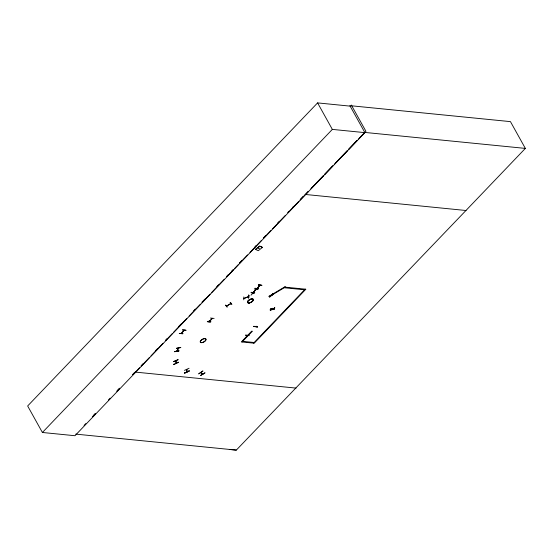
<?xml version="1.0" encoding="UTF-8"?>
<svg xmlns="http://www.w3.org/2000/svg" width="553" height="553" viewBox="0 0 553 553"><rect width="100%" height="100%" fill="white"/><g stroke="black" fill="none" stroke-linecap="round" stroke-linejoin="round"><path stroke-width="0.83" d="M201.022 372.522L200.794 372.618M243.776 299.823L243.825 296.94M248.47 298.005L248.815 295.205L248.726 297.901L248.345 297.784M248.795 295.205L248.719 297.894M252.915 293.498L252.756 293.664M271.288 295.364L270.908 295.33M176.006 360.805L176.048 363.369L176.02 360.777M186.651 369.528L186.873 371.982M271.06 295.558L271.329 295.627M178.889 351.031L174.665 351.57L178.868 350.637M248.981 335.429L245.539 335.077M176.78 351.203L178.55 348.079M226.488 306.127L230.947 303.576M230.49 303.735L230.269 303.341L230.497 303.867M176.925 351.217L178.557 348.335M181.177 333.404L184.37 330.245M209.089 321.673L212.179 318.445M253.011 292.537L256.074 289.378M253.08 292.62L256.205 289.399M256.993 288.521L260.076 285.362L259.765 284.892M182.877 333.646L179.303 333.438L182.815 333.411M182.76 333.798L179.31 333.424M207.292 321.328C206.781 322.143 211.17 322.482 210.755 321.632M207.375 321.5L210.88 321.853M254.615 292.572C255.092 293.263 250.696 293.387 251.186 292.205M255.078 288.154C254.567 288.963 258.942 289.33 258.521 288.479M255.168 288.327L258.597 288.687M254.677 292.814L251.131 292.606M253.813 326.429L257.463 326.913L254.062 326.381M178.951 350.872L174.603 351.77L174.589 351.383M176.559 348.252L180.859 347.519L176.49 348.369M200.815 372.667L202.951 374.049M243.894 298.454L248.525 296.615L243.984 298.523M209.186 320.961L209.525 321.397L209.4 321.051M212.255 318.521L209.214 321.687M255.811 326.491L256.226 326.215L255.88 326.574M178.536 348.362L178.128 347.989M225.659 305.007L227.221 307.122L225.562 305.339M350.146 106.135L317.588 102.893L27.65 405.978L42.401 432.481L74.959 435.723L364.897 132.637L349.869 105.637L510.447 121.625L525.35 148.404L465.951 210.499L305.042 194.428M42.401 432.481L332.339 129.395L364.897 132.637M84.056 425.43L85.839 423.57M92.365 416.741L95.33 413.644M108.395 399.992L110.171 398.132M116.704 391.303L119.669 388.199L117.257 390.681M141.063 365.837L143.448 363.342M155.379 350.879L157.764 348.383M165.513 340.282L167.303 338.408M178.633 326.567L181.018 324.072M193.536 310.986L195.327 309.113M201.886 302.256L204.866 299.138M216.79 286.675L218.58 284.802M226.93 276.078L228.119 274.834M231.7 271.094L232.889 269.843M239.449 262.986L241.834 260.498M254.954 246.783L256.15 245.539M263.304 238.06L265.689 235.564M277.613 223.094L279.403 221.228M287.747 212.504L288.942 211.253M292.516 207.513L293.712 206.269M300.272 199.412L303.251 196.294M93.464 415.497L95.247 413.63M305.415 194.462L308.394 191.359L300.051 200.068M310.772 188.877L323.263 175.854L311.353 188.255M334.565 164.061L347.657 150.416M348.846 149.179L357.176 140.49M358.365 139.252L365.955 131.338L351.328 105.056M135.478 372.107L139.653 367.745M141.444 365.872L149.192 357.77M150.983 355.904L162.907 343.434M165.893 340.316L172.446 333.459M173.642 332.215L186.762 318.5M189.147 316.005L200.476 304.164M202.26 302.297L210.016 294.189M211.806 292.323L224.324 279.23M226.709 276.742L233.269 269.885M234.458 268.634L238.039 264.894M239.235 263.65L247.578 254.926M249.963 252.431L261.293 240.59M263.677 238.094L270.832 230.615M272.622 228.742L285.148 215.656M288.127 212.539L298.862 201.32M335.692 162.817L347.561 150.409M348.749 149.165L357.058 140.483M359.436 138.001L364.773 132.416L525.35 148.404M181.356 333.397L184.329 330.265M214.122 318.424L210.423 318.051M209.117 320.989L209.124 321.639L208.923 321.217L209.373 321.348M242.048 341.982L252.348 331.219L251.677 331.15L241.378 341.92L254.221 343.199L305.857 289.219L285.203 287.159L284.601 287.788L304.585 289.779M253.551 343.13L305.187 289.15M229.295 449.458L236.318 450.107L465.992 210.451M254.297 288.977L257.857 289.502M256.903 288.472L259.979 285.279M251.007 295.178L254.186 291.749M258.327 285.106L261.928 285.293L258.493 284.919M269.677 297.037C276.051 290.256 272.594 295.219 269.553 296.816M272.975 293.823L269.712 297.016M270.652 309.092L274.253 309.279L270.528 308.871M253.938 326.567L253.986 326.166M272.083 309.639L272.429 309.279M257.415 326.533L257.359 326.934M271.108 295.516L271.246 295.323M272.207 309.334L272.111 309.632M255.493 249.375L259.696 246.085L262.475 247.405L258.272 250.696L255.527 249.424L259.73 246.14L262.475 247.405M202.923 371.098L198.665 373.904L202.833 370.925M200.753 375.508L205.059 372.784L200.642 375.335M285.203 287.159L270.528 295.91L270.251 295.537L284.919 286.786L285.203 287.159L285.016 286.827M230.456 302.422L231.873 304.364L230.089 302.36M226.536 306.099L230.877 303.507M252.845 293.532L253.156 293.553M173.559 361.669L178.197 359.644L173.462 361.6M178.467 362.422L173.842 364.462L178.343 362.091M273.472 294.383L268.841 296.394L273.376 294.217M272.449 308.387L272.429 309.009M272.636 308.705L272.422 308.318M270.113 309.777C270.223 311.097 275.263 308.125 274.737 307.751M189.071 368.257L184.439 370.372M189.313 371.063L184.688 373.088L189.188 370.724M184.674 372.978L189.313 370.945M248.836 295.226L248.456 295.102M182.58 329.989L186.036 330.335M258.334 285.037L261.763 285.403M270.68 309.023L274.115 309.383M259.758 285.652L259.454 285.182M200.96 372.535L202.923 374.049M242.649 341.353L254.152 342.501M135.105 372.072L296.055 388.095M75.747 434.119L236.318 450.107M253.931 326.595L257.256 326.782M245.629 335.27L249.106 335.65M251.249 292.447L254.739 292.793M254.048 326.401L257.539 326.754M186.672 369.729L186.9 369.39L187.08 371.893M317.588 102.893L332.339 129.395M259.737 284.926L259.903 285.348L259.668 284.961M272.387 308.277L272.657 308.698M230.636 303.155L230.912 303.625L230.573 303.162M185.905 330.176L182.455 329.837M184.564 372.75L184.702 373.109M173.718 364.13L173.856 364.489M270.223 310.005L274.834 307.931L270.237 310.109M258.728 248.373L259.17 248.242L258.728 248.373M134.51 372.687L132.727 374.554L134.51 372.687M332.782 165.928L324.452 174.61L332.719 165.921M201.852 342.68A3.194 1.479 -29.1 0 0 206.034 339.411A3.194 1.479 -29.1 0 0 201.575 339.957A3.194 1.479 -29.1 0 0 201.852 342.68M201.783 342.577A3.207 1.486 -29.1 0 0 205.986 339.3A3.207 1.486 -29.1 0 0 201.513 339.846A3.207 1.486 -29.1 0 0 201.783 342.577M249.154 303.003A3.194 1.479 -29.1 0 0 253.336 299.733A3.194 1.479 -29.1 0 0 248.885 300.279A3.194 1.479 -29.1 0 0 249.154 303.003M249.092 302.906A3.207 1.486 -29.1 0 0 253.288 299.622A3.207 1.486 -29.1 0 0 248.815 300.168A3.207 1.486 -29.1 0 0 249.092 302.906A3.207 1.486 -29.1 0 0 253.295 299.629A3.207 1.486 -29.1 0 0 248.815 300.175A3.207 1.486 -29.1 0 0 249.092 302.906"/></g></svg>
